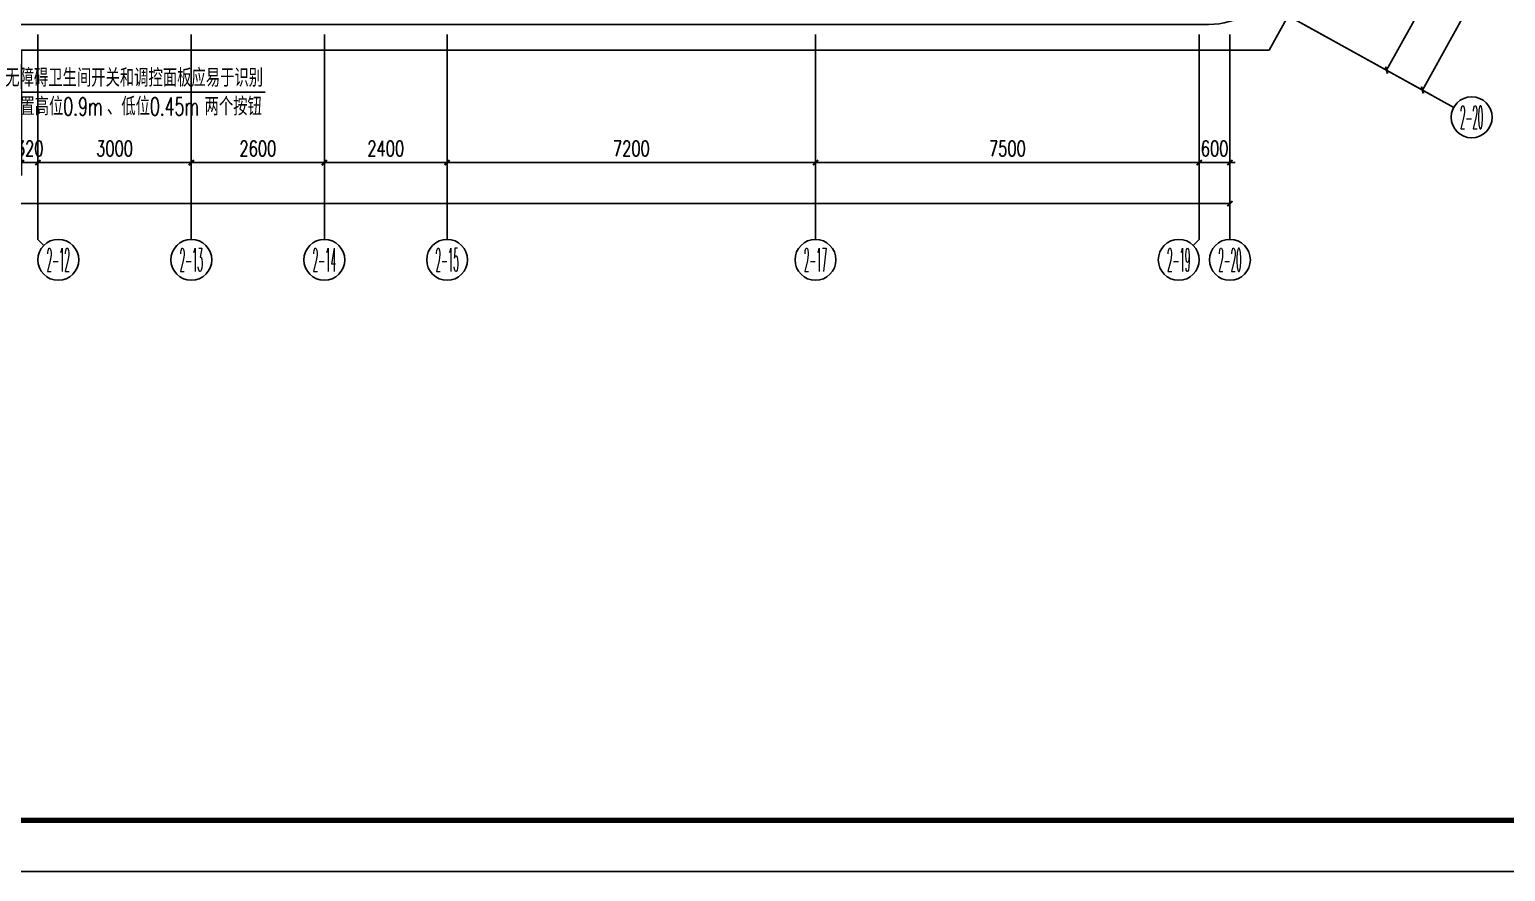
# Model space of a CAD drawing. Extents: x -9422388 to 15610651, y -1992469 to 953794.
# Drawn here: x -2934752 to -2905903, y -380398 to -363947 of the extents above; entities that cross this region are included whole.
import ezdxf
from ezdxf.enums import TextEntityAlignment as Align

# ---------------------------------------------------------------- set-up
doc = ezdxf.new("R2010")
doc.units = 0
doc.header["$LTSCALE"] = 1000
for name, color, linetype in [('AXIS_TEXT', 7, 'Continuous'), ('DIM-消防', 3, 'Continuous'), ('PUB_TITLE', 4, 'Continuous')]:
    doc.layers.add(name, color=color, linetype=linetype)
doc.styles.add('_TCH_AXIS', font='COMPLEX', dxfattribs={"bigfont": 'GBCBIG'})
doc.styles.add('_TCH_DIM_T3', font='SIMPLEX', dxfattribs={"width": 0.705882, "bigfont": 'GBCBIG'})
doc.styles.add('_TEL_DIM', font='SIMPLEX', dxfattribs={"width": 0.8, "height": 3.5, "bigfont": 'HZTXT'})
doc.styles.add('COMPLEX', font='COMPLEX')
doc.dimstyles.new('_TCH_ARCH&&100', dxfattribs={"dimtxt": 297.5, "dimasz": 100, "dimexe": 250, "dimexo": 300, "dimgap": 126.25, "dimtad": 1, "dimdec": 0, "dimzin": 0, "dimdsep": 46, "dimtxsty": '_TCH_DIM_T3', "dimblk": 'ARCHTICK', "dimcen": 0.09, "dimclrt": 7, "dimazin": 2, "dimtfac": 1, "dimtdec": 0, "dimtix": 1, "dimtmove": 2, "dimatfit": 3, "dimfxl": 0, "dimtolj": 1, "dimtzin": 0, "dimarcsym": 0})

# ---------------------------------------------------------------- blocks, each defined once
blk = doc.blocks.new('_ArchTick')
at = {"color": 0, "linetype": 'ByBlock', "const_width": 0.4}
blk.add_lwpolyline([(-0.5, -0.5), (0.5, 0.5)], dxfattribs=at)
blk = doc.blocks.new('*D2781')
at = {"color": 0, "lineweight": -2, "transparency": 16777216}
for p, q in [((1362230, -199693), (1362230, -202943)), ((1436250, -199693), (1436250, -202943)), ((1362230, -202693), (1436250, -202693))]:
    blk.add_line(p, q, dxfattribs=at)
at = {"layer": 'Defpoints', "color": 0, "transparency": 16777216}
for p in [(1362230, -199393), (1436250, -199393), (1436250, -202693)]:
    blk.add_point(p, dxfattribs=at)
at = {"color": 0, "lineweight": -2, "transparency": 16777216, "xscale": 100, "yscale": 100, "zscale": 100, "rotation": 180}
blk.add_blockref('_ArchTick', (1362230, -202693), dxfattribs=at)
at = {"color": 0, "lineweight": -2, "transparency": 16777216, "xscale": 100, "yscale": 100, "zscale": 100}
blk.add_blockref('_ArchTick', (1436250, -202693), dxfattribs=at)
at = {"color": 7, "transparency": 16777216, "insert": (1399240, -202418), "char_height": 297.5, "attachment_point": 5, "style": '_TCH_DIM_T3'}
blk.add_mtext('\\A1;74020', dxfattribs=at)
blk = doc.blocks.new('*D2790')
at = {"color": 0, "lineweight": -2, "transparency": 16777216}
for p, q in [((1412630, -199693), (1412630, -202143)), ((1412950, -199693), (1412950, -202143)), ((1412630, -201893), (1412530, -201893)), ((1412630, -201893), (1412950, -201893)), ((1412950, -201893), (1413050, -201893))]:
    blk.add_line(p, q, dxfattribs=at)
at = {"layer": 'Defpoints', "color": 0, "transparency": 16777216}
for p in [(1412630, -199393), (1412950, -199393), (1412950, -201893)]:
    blk.add_point(p, dxfattribs=at)
at = {"color": 0, "lineweight": -2, "transparency": 16777216, "xscale": 100, "yscale": 100, "zscale": 100}
blk.add_blockref('_ArchTick', (1412630, -201893), dxfattribs=at)
at = {"color": 0, "lineweight": -2, "transparency": 16777216, "xscale": 100, "yscale": 100, "zscale": 100, "rotation": 180}
blk.add_blockref('_ArchTick', (1412950, -201893), dxfattribs=at)
at = {"color": 7, "transparency": 16777216, "insert": (1412790, -201618), "char_height": 297.5, "attachment_point": 5, "style": '_TCH_DIM_T3'}
blk.add_mtext('\\A1;320', dxfattribs=at)
blk = doc.blocks.new('*D2791')
at = {"color": 0, "lineweight": -2, "transparency": 16777216}
for p, q in [((1412950, -199693), (1412950, -202143)), ((1415950, -199693), (1415950, -202143)), ((1412950, -201893), (1415950, -201893))]:
    blk.add_line(p, q, dxfattribs=at)
at = {"layer": 'Defpoints', "color": 0, "transparency": 16777216}
for p in [(1412950, -199393), (1415950, -199393), (1415950, -201893)]:
    blk.add_point(p, dxfattribs=at)
at = {"color": 0, "lineweight": -2, "transparency": 16777216, "xscale": 100, "yscale": 100, "zscale": 100, "rotation": 180}
blk.add_blockref('_ArchTick', (1412950, -201893), dxfattribs=at)
at = {"color": 0, "lineweight": -2, "transparency": 16777216, "xscale": 100, "yscale": 100, "zscale": 100}
blk.add_blockref('_ArchTick', (1415950, -201893), dxfattribs=at)
at = {"color": 7, "transparency": 16777216, "insert": (1414450, -201618), "char_height": 297.5, "attachment_point": 5, "style": '_TCH_DIM_T3'}
blk.add_mtext('\\A1;3000', dxfattribs=at)
blk = doc.blocks.new('*D2792')
at = {"color": 0, "lineweight": -2, "transparency": 16777216}
for p, q in [((1415950, -199693), (1415950, -202143)), ((1418550, -199693), (1418550, -202143)), ((1415950, -201893), (1418550, -201893))]:
    blk.add_line(p, q, dxfattribs=at)
at = {"layer": 'Defpoints', "color": 0, "transparency": 16777216}
for p in [(1415950, -199393), (1418550, -199393), (1418550, -201893)]:
    blk.add_point(p, dxfattribs=at)
at = {"color": 0, "lineweight": -2, "transparency": 16777216, "xscale": 100, "yscale": 100, "zscale": 100, "rotation": 180}
blk.add_blockref('_ArchTick', (1415950, -201893), dxfattribs=at)
at = {"color": 0, "lineweight": -2, "transparency": 16777216, "xscale": 100, "yscale": 100, "zscale": 100}
blk.add_blockref('_ArchTick', (1418550, -201893), dxfattribs=at)
at = {"color": 7, "transparency": 16777216, "insert": (1417250, -201618), "char_height": 297.5, "attachment_point": 5, "style": '_TCH_DIM_T3'}
blk.add_mtext('\\A1;2600', dxfattribs=at)
blk = doc.blocks.new('*D2793')
at = {"color": 0, "lineweight": -2, "transparency": 16777216}
for p, q in [((1418550, -199693), (1418550, -202143)), ((1420950, -199693), (1420950, -202143)), ((1418550, -201893), (1420950, -201893))]:
    blk.add_line(p, q, dxfattribs=at)
at = {"layer": 'Defpoints', "color": 0, "transparency": 16777216}
for p in [(1418550, -199393), (1420950, -199393), (1420950, -201893)]:
    blk.add_point(p, dxfattribs=at)
at = {"color": 0, "lineweight": -2, "transparency": 16777216, "xscale": 100, "yscale": 100, "zscale": 100, "rotation": 180}
blk.add_blockref('_ArchTick', (1418550, -201893), dxfattribs=at)
at = {"color": 0, "lineweight": -2, "transparency": 16777216, "xscale": 100, "yscale": 100, "zscale": 100}
blk.add_blockref('_ArchTick', (1420950, -201893), dxfattribs=at)
at = {"color": 7, "transparency": 16777216, "insert": (1419750, -201618), "char_height": 297.5, "attachment_point": 5, "style": '_TCH_DIM_T3'}
blk.add_mtext('\\A1;2400', dxfattribs=at)
blk = doc.blocks.new('*D2794')
at = {"color": 0, "lineweight": -2, "transparency": 16777216}
for p, q in [((1420950, -199693), (1420950, -202143)), ((1428150, -199693), (1428150, -202143)), ((1420950, -201893), (1428150, -201893))]:
    blk.add_line(p, q, dxfattribs=at)
at = {"layer": 'Defpoints', "color": 0, "transparency": 16777216}
for p in [(1420950, -199393), (1428150, -199393), (1428150, -201893)]:
    blk.add_point(p, dxfattribs=at)
at = {"color": 0, "lineweight": -2, "transparency": 16777216, "xscale": 100, "yscale": 100, "zscale": 100, "rotation": 180}
blk.add_blockref('_ArchTick', (1420950, -201893), dxfattribs=at)
at = {"color": 0, "lineweight": -2, "transparency": 16777216, "xscale": 100, "yscale": 100, "zscale": 100}
blk.add_blockref('_ArchTick', (1428150, -201893), dxfattribs=at)
at = {"color": 7, "transparency": 16777216, "insert": (1424550, -201618), "char_height": 297.5, "attachment_point": 5, "style": '_TCH_DIM_T3'}
blk.add_mtext('\\A1;7200', dxfattribs=at)
blk = doc.blocks.new('*D2795')
at = {"color": 0, "lineweight": -2, "transparency": 16777216}
for p, q in [((1428150, -199693), (1428150, -202143)), ((1435650, -199693), (1435650, -202143)), ((1428150, -201893), (1435650, -201893))]:
    blk.add_line(p, q, dxfattribs=at)
at = {"layer": 'Defpoints', "color": 0, "transparency": 16777216}
for p in [(1428150, -199393), (1435650, -199393), (1435650, -201893)]:
    blk.add_point(p, dxfattribs=at)
at = {"color": 0, "lineweight": -2, "transparency": 16777216, "xscale": 100, "yscale": 100, "zscale": 100, "rotation": 180}
blk.add_blockref('_ArchTick', (1428150, -201893), dxfattribs=at)
at = {"color": 0, "lineweight": -2, "transparency": 16777216, "xscale": 100, "yscale": 100, "zscale": 100}
blk.add_blockref('_ArchTick', (1435650, -201893), dxfattribs=at)
at = {"color": 7, "transparency": 16777216, "insert": (1431900, -201618), "char_height": 297.5, "attachment_point": 5, "style": '_TCH_DIM_T3'}
blk.add_mtext('\\A1;7500', dxfattribs=at)
blk = doc.blocks.new('*D2796')
at = {"color": 0, "lineweight": -2, "transparency": 16777216}
for p, q in [((1435650, -199693), (1435650, -202143)), ((1436250, -199693), (1436250, -202143)), ((1435650, -201893), (1435550, -201893)), ((1435650, -201893), (1436250, -201893)), ((1436250, -201893), (1436350, -201893))]:
    blk.add_line(p, q, dxfattribs=at)
at = {"layer": 'Defpoints', "color": 0, "transparency": 16777216}
for p in [(1435650, -199393), (1436250, -199393), (1436250, -201893)]:
    blk.add_point(p, dxfattribs=at)
at = {"color": 0, "lineweight": -2, "transparency": 16777216, "xscale": 100, "yscale": 100, "zscale": 100}
blk.add_blockref('_ArchTick', (1435650, -201893), dxfattribs=at)
at = {"color": 0, "lineweight": -2, "transparency": 16777216, "xscale": 100, "yscale": 100, "zscale": 100, "rotation": 180}
blk.add_blockref('_ArchTick', (1436250, -201893), dxfattribs=at)
at = {"color": 7, "transparency": 16777216, "insert": (1435950, -201618), "char_height": 297.5, "attachment_point": 5, "style": '_TCH_DIM_T3'}
blk.add_mtext('\\A1;600', dxfattribs=at)
blk = doc.blocks.new('*D2815')
at = {"color": 0, "lineweight": -2, "transparency": 16777216}
for p, q in [((1438821, -194365), (1441840, -196036)), ((1439312, -200087), (1441621, -195915)), ((1436512, -198538), (1439531, -200208))]:
    blk.add_line(p, q, dxfattribs=at)
at = {"layer": 'Defpoints', "color": 0, "transparency": 16777216}
for p in [(1438559, -194220), (1441621, -195915), (1436250, -198393)]:
    blk.add_point(p, dxfattribs=at)
at = {"color": 0, "lineweight": -2, "transparency": 16777216, "xscale": 100, "yscale": 100, "zscale": 100}
for p, rotation in [((1441621, -195915), 61.03914883823066), ((1439312, -200087), 241.0391488382307)]:
    blk.add_blockref('_ArchTick', p, dxfattribs=dict(at, rotation=rotation))
at = {"color": 7, "transparency": 16777216, "insert": (1440226, -197868), "char_height": 297.5, "attachment_point": 5, "rotation": 61.0391, "style": '_TCH_DIM_T3'}
blk.add_mtext('\\A1;4769', dxfattribs=at)
blk = doc.blocks.new('*D2817')
at = {"color": 0, "lineweight": -2, "transparency": 16777216}
for p, q in [((1441131, -190193), (1444849, -192250)), ((1440012, -200475), (1444631, -192129)), ((1436512, -198538), (1440231, -200596))]:
    blk.add_line(p, q, dxfattribs=at)
at = {"layer": 'Defpoints', "color": 0, "transparency": 16777216}
for p in [(1440868, -190047), (1444631, -192129), (1436250, -198393)]:
    blk.add_point(p, dxfattribs=at)
at = {"color": 0, "lineweight": -2, "transparency": 16777216, "xscale": 100, "yscale": 100, "zscale": 100}
for p, rotation in [((1444631, -192129), 61.0391488381117), ((1440012, -200475), 241.0391488381117)]:
    blk.add_blockref('_ArchTick', p, dxfattribs=dict(at, rotation=rotation))
at = {"color": 7, "transparency": 16777216, "insert": (1442081, -196169), "char_height": 297.5, "attachment_point": 5, "rotation": 61.0391, "style": '_TCH_DIM_T3'}
blk.add_mtext('\\A1;9538', dxfattribs=at)
blk = doc.blocks.new('_AXISO')
at = {"color": 0}
blk.add_circle((0, 0), 0.5, dxfattribs=at)
at = {"layer": 'AXIS_TEXT', "color": 0, "style": 'COMPLEX', "width": 1.041667}
blk.add_attdef('A', text='', height=0.56, dxfattribs=at).set_placement((-0.25, -0.28), (0.25, -0.28), align=Align.FIT)
blk = doc.blocks.new('76867')
at = {"color": 8}
for p, q in [((1437128.5, -198878.9), (1440624.6, -200813.6)), ((1412949.8, -199392.6), (1412949.8, -203392.6)), ((1415949.8, -199392.6), (1415949.8, -203392.6)), ((1418549.8, -199392.6), (1418549.8, -203392.6)), ((1420949.8, -199392.6), (1420949.8, -203392.6)), ((1428149.8, -199392.6), (1428149.8, -203392.6)), ((1435649.8, -199392.6), (1435649.8, -203392.6)), ((1436249.8, -199392.6), (1436249.8, -203392.6)), ((1413067, -203509.7), (1412949.8, -203392.6)), ((1435532.7, -203509.7), (1435649.8, -203392.6))]:
    blk.add_line(p, q, dxfattribs=at)
blk.add_lwpolyline([(1362129.8, -198492.6), (1362129.8, -199692.6), (1437016.2, -199692.6), (1442376.7, -190006.3), (1428055.4, -167156.9), (1427208.2, -167688.1, -0.4142136), (1427897.4, -167846.3), (1441326.9, -189272.8, -0.2728148), (1441368.4, -190795.7), (1437149.6, -198418.9, -0.2728148), (1435837.2, -199192.6), (1362829.8, -199192.6, -0.4142136), (1362129.8, -198492.6)], format="xyb", dxfattribs=at)
ref = blk.add_blockref('_AXISO', (1440974.5, -201007.3), dxfattribs=dict(at, xscale=800, yscale=800, zscale=800))
ref.add_attrib('A', '2-20', dxfattribs={"layer": 'AXIS_TEXT', "color": 8, "height": 452.55, "style": '_TCH_AXIS', "width": 0.2625}).set_placement((1440748.3, -201233.6), (1441200.8, -201233.6), align=Align.FIT)
ref = blk.add_blockref('_AXISO', (1413349.8, -203792.6), dxfattribs=dict(at, xscale=800, yscale=800, zscale=800))
ref.add_attrib('A', '2-12', dxfattribs={"layer": 'AXIS_TEXT', "color": 8, "height": 452.55, "style": '_TCH_AXIS', "width": 0.28}).set_placement((1413123.5, -204018.8), (1413576.1, -204018.8), align=Align.FIT)
ref = blk.add_blockref('_AXISO', (1415949.8, -203792.6), dxfattribs=dict(at, xscale=800, yscale=800, zscale=800))
ref.add_attrib('A', '2-13', dxfattribs={"layer": 'AXIS_TEXT', "color": 8, "height": 452.55, "style": '_TCH_AXIS', "width": 0.28}).set_placement((1415723.5, -204018.8), (1416176.1, -204018.8), align=Align.FIT)
ref = blk.add_blockref('_AXISO', (1418549.8, -203792.6), dxfattribs=dict(at, xscale=800, yscale=800, zscale=800))
ref.add_attrib('A', '2-14', dxfattribs={"layer": 'AXIS_TEXT', "color": 8, "height": 452.55, "style": '_TCH_AXIS', "width": 0.272727}).set_placement((1418323.5, -204018.8), (1418776.1, -204018.8), align=Align.FIT)
ref = blk.add_blockref('_AXISO', (1420949.8, -203792.6), dxfattribs=dict(at, xscale=800, yscale=800, zscale=800))
ref.add_attrib('A', '2-15', dxfattribs={"layer": 'AXIS_TEXT', "color": 8, "height": 452.55, "style": '_TCH_AXIS', "width": 0.28}).set_placement((1420723.5, -204018.8), (1421176.1, -204018.8), align=Align.FIT)
ref = blk.add_blockref('_AXISO', (1428149.8, -203792.6), dxfattribs=dict(at, xscale=800, yscale=800, zscale=800))
ref.add_attrib('A', '2-17', dxfattribs={"layer": 'AXIS_TEXT', "color": 8, "height": 452.55, "style": '_TCH_AXIS', "width": 0.28}).set_placement((1427923.5, -204018.8), (1428376.1, -204018.8), align=Align.FIT)
ref = blk.add_blockref('_AXISO', (1435249.8, -203792.6), dxfattribs=dict(at, xscale=800, yscale=800, zscale=800))
ref.add_attrib('A', '2-19', dxfattribs={"layer": 'AXIS_TEXT', "color": 8, "height": 452.55, "style": '_TCH_AXIS', "width": 0.28}).set_placement((1435023.5, -204018.8), (1435476.1, -204018.8), align=Align.FIT)
ref = blk.add_blockref('_AXISO', (1436249.8, -203792.6), dxfattribs=dict(at, xscale=800, yscale=800, zscale=800))
ref.add_attrib('A', '2-20', dxfattribs={"layer": 'AXIS_TEXT', "color": 8, "height": 452.55, "style": '_TCH_AXIS', "width": 0.2625}).set_placement((1436023.5, -204018.8), (1436476.1, -204018.8), align=Align.FIT)
for p1, p2, distance, picture, middle in [((1436249.8, -198392.6), (1440868.2, -190047.3), -4300, '*D2817', (1442080.7, -196168.9)), ((1436249.8, -198392.6), (1438559, -194219.9), -3500, '*D2815', (1440226.1, -197867.8)), ((1362229.8, -199392.6), (1436249.8, -199392.6), -3300, '*D2781', (1399239.8, -202417.6)), ((1412629.8, -199392.6), (1412949.8, -199392.6), -2500, '*D2790', (1412789.8, -201617.6)), ((1412949.8, -199392.6), (1415949.8, -199392.6), -2500, '*D2791', (1414449.8, -201617.6)), ((1415949.8, -199392.6), (1418549.8, -199392.6), -2500, '*D2792', (1417249.8, -201617.6)), ((1418549.8, -199392.6), (1420949.8, -199392.6), -2500, '*D2793', (1419749.8, -201617.6)), ((1420949.8, -199392.6), (1428149.8, -199392.6), -2500, '*D2794', (1424549.8, -201617.6)), ((1428149.8, -199392.6), (1435649.8, -199392.6), -2500, '*D2795', (1431899.8, -201617.6)), ((1435649.8, -199392.6), (1436249.8, -199392.6), -2500, '*D2796', (1435949.8, -201617.6))]:
    dim = blk.add_aligned_dim(p1=p1, p2=p2, distance=distance, dimstyle='_TCH_ARCH&&100', dxfattribs=at)
    dim.commit()
    dim.dimension.update_dxf_attribs({"geometry": picture, "text_midpoint": middle})

msp = doc.modelspace()

# ---------------------------------------------------------------- linework, layer by layer
at = {"layer": 'DIM-消防'}
msp.add_line((-2935336.25922, -365169.96585), (-2930147.18126, -365169.96585), dxfattribs=at)
at = {"layer": 'PUB_TITLE'}
msp.add_lwpolyline([(-2997074.25692, -380398.05939), (-2891974.25692, -380398.05939), (-2891974.25692, -320998.05939), (-2997074.25692, -320998.05939)], close=True, dxfattribs=at)
at = {"layer": 'PUB_TITLE', "const_width": 100}
msp.add_lwpolyline([(-2994574.25692, -379398.05939), (-2892974.25692, -379398.05939), (-2892974.25692, -321998.05939), (-2994574.25692, -321998.05939)], close=True, dxfattribs=at)

# ---------------------------------------------------------------- block references
msp.add_blockref('76867', (-4347538.94386, -164654.3417))

# ---------------------------------------------------------------- texts
at = {"layer": 'DIM-消防', "color": 7, "style": '_TEL_DIM'}
for s, width, p in [('无障碍卫生间开关和调控面板应易于识别', 0.8, (-2935226.03953, -365064.96585)), ('设置高位', 0.8, (-2935210.2915, -365624.96585)), ('0.9m', 0.64, (-2934090.2915, -365624.96585)), ('、低位', 0.8, (-2933236.95817, -365624.96585)), ('0.45m', 0.64, (-2932396.95817, -365624.96585)), ('两个按钮', 0.8, (-2931330.2915, -365624.96585))]:
    msp.add_text(s, height=350, dxfattribs=dict(at, width=width)).set_placement(p)

doc.saveas('drawing.dxf')
